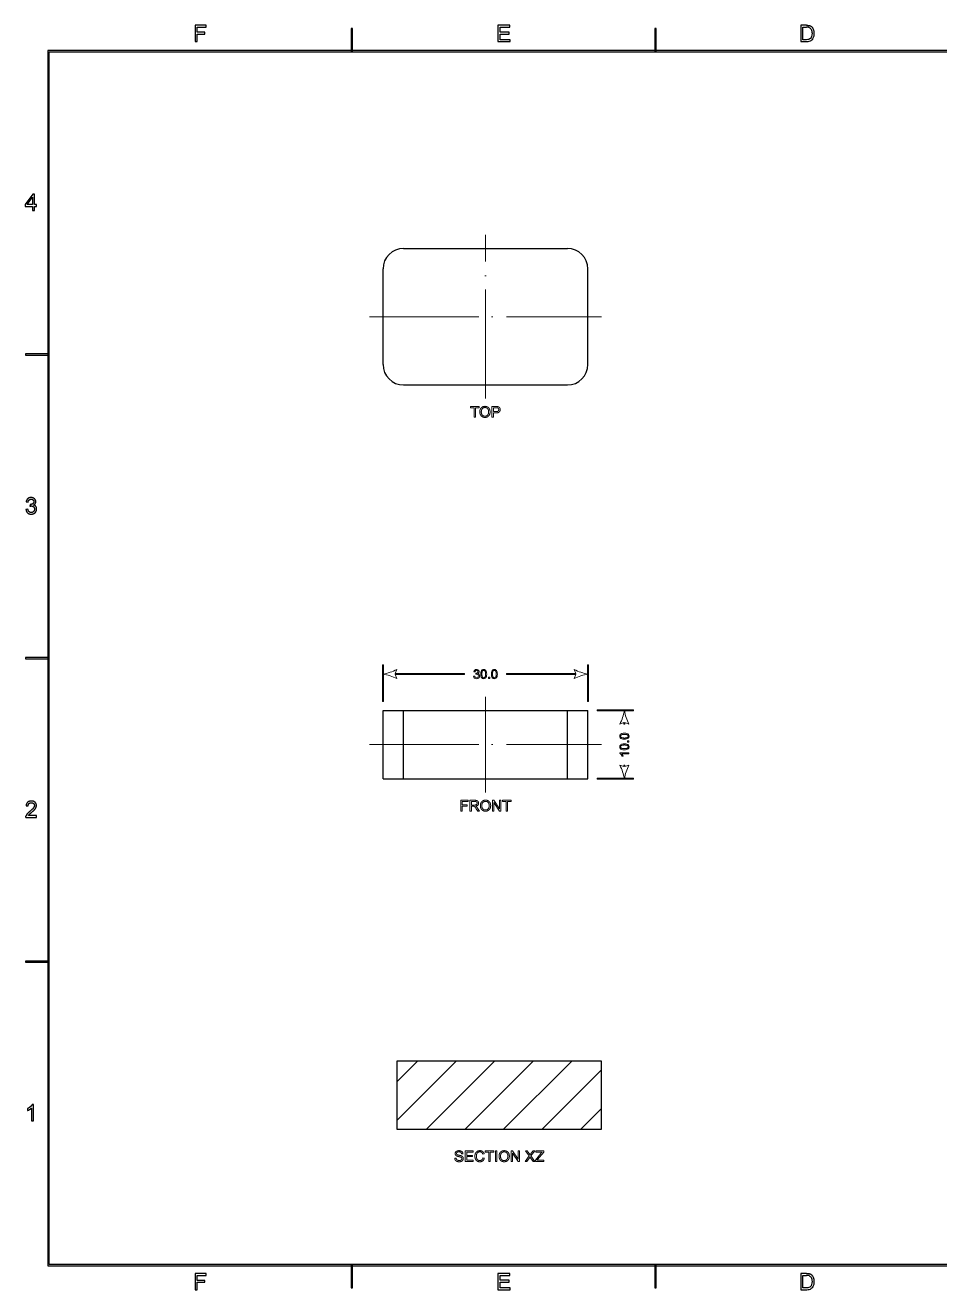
# Model space of a CAD drawing. Header units: millimetres. Extents: x -205 to 205, y -139 to 139.
# Drawn here: x -205.1 to -4.2, y -138.7 to 139 of the extents above; entities that cross this region are included whole.
import ezdxf

# ---------------------------------------------------------------- set-up
doc = ezdxf.new("R2010")
doc.units = ezdxf.units.MM
doc.linetypes.add('ACAD_ISO04W100', pattern=[30, 24, -3, 0, -3])
doc.linetypes.add('HIDDEN', pattern=[9.525, 6.35, -3.175])
for name, color, linetype, lineweight in [('center', 7, 'ACAD_ISO04W100', 13), ('dimensions', 7, 'Continuous', 18), ('hatch', 7, 'Continuous', 13), ('hidden', 7, 'HIDDEN', 18), ('visible', 7, 'Continuous', 30)]:
    doc.layers.add(name, color=color, linetype=linetype, lineweight=lineweight)

msp = doc.modelspace()

# ---------------------------------------------------------------- linework, layer by layer
at = {"layer": 'center'}
for p, q in [((-104, 57), (-104, 93)), ((-129.5, 75), (-78.5, 75)), ((-104, -29.5), (-104, -8.5)), ((-129.5, -19), (-78.5, -19))]:
    msp.add_line(p, q, dxfattribs=at)
at = {"layer": 'dimensions'}
for p, q in [((-107.28, 55.27), (-107.28, 54.99)), ((-105.41, 55.27), (-107.28, 55.27)), ((-107.28, 54.99), (-106.51, 54.99)), ((-106.51, 54.99), (-106.51, 52.91)), ((-106.51, 52.91), (-106.19, 52.91)), ((-106.19, 54.99), (-105.41, 54.99)), ((-106.19, 52.91), (-106.19, 54.99)), ((-105.41, 54.99), (-105.41, 55.27)), ((-102.58, 55.27), (-102.58, 52.91)), ((-101.69, 55.27), (-102.58, 55.27)), ((-102.58, 52.91), (-102.27, 52.91)), ((-102.27, 54.15), (-102.27, 54.99)), ((-102.27, 54.99), (-101.67, 54.99)), ((-101.66, 54.15), (-102.27, 54.15)), ((-102.27, 53.87), (-101.67, 53.87)), ((-102.27, 52.91), (-102.27, 53.87)), ((-126.61, -1.5), (-126.61, -9.5)), ((-126.39, -1.5), (-126.61, -1.5)), ((-126.39, -9.5), (-126.39, -1.5)), ((-123.83, -3.39), (-123.5, -2.5)), ((-84.5, -2.5), (-84.17, -3.39)), ((-81.61, -1.5), (-81.61, -9.5)), ((-81.39, -1.5), (-81.61, -1.5)), ((-81.39, -9.5), (-81.39, -1.5)), ((-108.6, -3.39), (-123.83, -3.39)), ((-123.5, -4.5), (-123.83, -3.61)), ((-123.83, -3.61), (-108.6, -3.61)), ((-108.6, -3.61), (-108.6, -3.39)), ((-106.35, -3.93), (-106.6, -3.96)), ((-106.57, -3), (-106.33, -3.04)), ((-106.09, -3.32), (-106.11, -3.54)), ((-103.35, -4.21), (-103.35, -4.49)), ((-103.07, -4.21), (-103.35, -4.21)), ((-103.35, -4.49), (-103.07, -4.49)), ((-103.07, -4.49), (-103.07, -4.21)), ((-84.17, -3.39), (-99.4, -3.39)), ((-99.4, -3.39), (-99.4, -3.61)), ((-99.4, -3.61), (-84.17, -3.61)), ((-84.17, -3.61), (-84.5, -4.5)), ((-126.61, -9.5), (-126.39, -9.5)), ((-81.61, -9.5), (-81.39, -9.5)), ((-71.5, -11.39), (-79.5, -11.39)), ((-79.5, -11.39), (-79.5, -11.61)), ((-79.5, -11.61), (-71.5, -11.61)), ((-71.5, -11.61), (-71.5, -11.39)), ((-74.5, -14.5), (-73.61, -14.17)), ((-73.61, -14.17), (-73.61, -14.49)), ((-73.61, -14.49), (-73.39, -14.49)), ((-73.39, -14.49), (-73.39, -14.17)), ((-73.39, -14.17), (-72.5, -14.5)), ((-72.79, -18.16), (-72.79, -18.44)), ((-72.51, -18.16), (-72.79, -18.16)), ((-72.79, -18.44), (-72.51, -18.44)), ((-72.51, -18.44), (-72.51, -18.16)), ((-72.51, -20.77), (-74.52, -20.77)), ((-74.52, -20.77), (-74.52, -20.93)), ((-74.08, -21.01), (-72.51, -21.01)), ((-74.02, -21.51), (-73.78, -21.51)), ((-72.51, -21.01), (-72.51, -20.77)), ((-73.61, -23.83), (-74.5, -23.5)), ((-73.39, -23.51), (-73.61, -23.51)), ((-73.61, -23.51), (-73.61, -23.83)), ((-72.5, -23.5), (-73.39, -23.83)), ((-73.39, -23.83), (-73.39, -23.51)), ((-71.5, -26.39), (-79.5, -26.39)), ((-79.5, -26.39), (-79.5, -26.61)), ((-79.5, -26.61), (-71.5, -26.61)), ((-71.5, -26.61), (-71.5, -26.39)), ((-109.41, -31.23), (-109.41, -33.59)), ((-107.82, -31.23), (-109.41, -31.23)), ((-109.1, -31.51), (-107.82, -31.51)), ((-109.1, -32.24), (-109.1, -31.51)), ((-107.99, -32.24), (-109.1, -32.24)), ((-109.1, -32.52), (-107.99, -32.52)), ((-109.1, -33.59), (-109.1, -32.52)), ((-107.99, -32.52), (-107.99, -32.24)), ((-107.82, -31.51), (-107.82, -31.23)), ((-107.41, -31.23), (-107.41, -33.59)), ((-106.36, -31.23), (-107.41, -31.23)), ((-107.09, -32.27), (-107.09, -31.49)), ((-107.09, -31.49), (-106.35, -31.49)), ((-106.42, -32.27), (-107.09, -32.27)), ((-107.09, -32.54), (-106.73, -32.54)), ((-107.09, -33.59), (-107.09, -32.54)), ((-106.03, -33.1), (-105.72, -33.59)), ((-105.33, -33.59), (-105.74, -32.95)), ((-102.47, -31.23), (-102.47, -33.59)), ((-102.14, -31.23), (-102.47, -31.23)), ((-102.17, -31.73), (-100.92, -33.59)), ((-102.17, -33.59), (-102.17, -31.73)), ((-100.9, -33.08), (-102.14, -31.23)), ((-100.9, -31.23), (-100.9, -33.08)), ((-100.6, -31.23), (-100.9, -31.23)), ((-100.6, -33.59), (-100.6, -31.23)), ((-100.26, -31.23), (-100.26, -31.51)), ((-98.38, -31.23), (-100.26, -31.23)), ((-100.26, -31.51), (-99.48, -31.51)), ((-99.48, -31.51), (-99.48, -33.59)), ((-99.17, -31.51), (-98.38, -31.51)), ((-99.17, -33.59), (-99.17, -31.51)), ((-98.38, -31.51), (-98.38, -31.23)), ((-109.41, -33.59), (-109.1, -33.59)), ((-107.41, -33.59), (-107.09, -33.59)), ((-105.72, -33.59), (-105.33, -33.59)), ((-102.47, -33.59), (-102.17, -33.59)), ((-100.92, -33.59), (-100.6, -33.59)), ((-99.48, -33.59), (-99.17, -33.59)), ((-108.44, -108.23), (-108.44, -110.59)), ((-106.73, -108.23), (-108.44, -108.23)), ((-106.73, -108.51), (-106.73, -108.23)), ((-104.04, -108.23), (-104.04, -108.51)), ((-102.17, -108.23), (-104.04, -108.23)), ((-102.17, -108.51), (-102.17, -108.23)), ((-101.79, -108.23), (-101.79, -110.59)), ((-101.48, -108.23), (-101.79, -108.23)), ((-101.48, -110.59), (-101.48, -108.23)), ((-98.36, -108.23), (-98.36, -110.59)), ((-98.04, -108.23), (-98.36, -108.23)), ((-96.8, -110.08), (-98.04, -108.23)), ((-96.8, -108.23), (-96.8, -110.08)), ((-96.5, -108.23), (-96.8, -108.23)), ((-96.5, -110.59), (-96.5, -108.23)), ((-95.19, -108.23), (-94.39, -109.36)), ((-94.82, -108.23), (-95.19, -108.23)), ((-94.39, -108.83), (-94.82, -108.23)), ((-94.03, -109.34), (-93.2, -108.23)), ((-93.54, -108.23), (-94.02, -108.85)), ((-93.2, -108.23), (-93.54, -108.23)), ((-92.91, -108.23), (-92.91, -108.51)), ((-91.22, -108.23), (-92.91, -108.23)), ((-91.22, -108.51), (-91.22, -108.23)), ((-110.46, -109.81), (-110.75, -109.83)), ((-109.24, -108.92), (-108.94, -108.89)), ((-108.44, -110.59), (-106.68, -110.59)), ((-108.13, -108.51), (-106.73, -108.51)), ((-108.13, -109.23), (-108.13, -108.51)), ((-106.82, -109.23), (-108.13, -109.23)), ((-108.13, -109.51), (-106.82, -109.51)), ((-108.13, -110.31), (-108.13, -109.51)), ((-106.68, -110.31), (-108.13, -110.31)), ((-106.82, -109.51), (-106.82, -109.23)), ((-106.68, -110.59), (-106.68, -110.31)), ((-104.59, -108.95), (-104.29, -108.88)), ((-104.25, -109.84), (-104.56, -109.76)), ((-104.04, -108.51), (-103.26, -108.51)), ((-103.26, -108.51), (-103.26, -110.59)), ((-103.26, -110.59), (-102.95, -110.59)), ((-102.95, -108.51), (-102.17, -108.51)), ((-102.95, -110.59), (-102.95, -108.51)), ((-101.79, -110.59), (-101.48, -110.59)), ((-98.36, -110.59), (-98.06, -110.59)), ((-98.06, -108.73), (-96.82, -110.59)), ((-98.06, -110.59), (-98.06, -108.73)), ((-96.82, -110.59), (-96.5, -110.59)), ((-94.39, -109.36), (-95.3, -110.59)), ((-95.3, -110.59), (-94.93, -110.59)), ((-94.93, -110.59), (-94.33, -109.77)), ((-94.12, -109.75), (-93.52, -110.59)), ((-93.14, -110.59), (-94.03, -109.34)), ((-93.52, -110.59), (-93.14, -110.59)), ((-91.84, -108.79), (-93.05, -110.3)), ((-93.05, -110.3), (-93.05, -110.59)), ((-93.05, -110.59), (-91.18, -110.59)), ((-92.91, -108.51), (-91.59, -108.51)), ((-92.69, -110.31), (-92.55, -110.15)), ((-91.18, -110.31), (-92.69, -110.31)), ((-92.55, -110.15), (-91.22, -108.51)), ((-91.18, -110.59), (-91.18, -110.31))]:
    msp.add_line(p, q, dxfattribs=at)
for centre, start, end in [((-128.17, 6.5), -80.5377, -62.5924), ((-79.83, 6.5), -117.4076, -99.4623), ((-128.17, -13.5), 62.5924, 80.5377), ((-79.83, -13.5), 99.4623, 117.4076), ((-83.5, -9.83), -27.4076, -9.4623), ((-63.5, -9.83), -170.5377, -152.5924), ((-83.5, -28.17), 9.4623, 27.4076), ((-63.5, -28.17), 152.5924, 170.5377)]:
    msp.add_arc(centre, 10.14, start, end, dxfattribs=at)
for points in [[(-105.25, 54.06), (-105.25, 54.65), (-104.93, 54.98)], [(-105.11, 53.47), (-105.25, 53.75), (-105.25, 54.06)], [(-104.71, 53.03), (-104.98, 53.19), (-105.11, 53.47)], [(-104.93, 54.98), (-104.61, 55.31), (-104.12, 55.31)], [(-104.68, 54.82), (-104.92, 54.59), (-104.92, 54.06)], [(-104.92, 54.06), (-104.92, 53.63), (-104.69, 53.38)], [(-104.12, 52.87), (-104.45, 52.87), (-104.71, 53.03)], [(-104.69, 53.38), (-104.46, 53.14), (-104.12, 53.14)], [(-104.11, 55.04), (-104.45, 55.04), (-104.68, 54.82)], [(-104.12, 55.31), (-103.79, 55.31), (-103.53, 55.16)], [(-104.12, 53.14), (-103.77, 53.14), (-103.54, 53.39)], [(-103.54, 53.02), (-103.81, 52.87), (-104.12, 52.87)], [(-103.69, 54.93), (-103.88, 55.04), (-104.11, 55.04)], [(-103.41, 54.59), (-103.5, 54.81), (-103.69, 54.93)], [(-103.54, 53.39), (-103.31, 53.63), (-103.31, 54.09)], [(-103.13, 53.44), (-103.28, 53.16), (-103.54, 53.02)], [(-103.53, 55.16), (-103.26, 55), (-103.13, 54.72)], [(-103.31, 54.09), (-103.31, 54.38), (-103.41, 54.59)], [(-103.13, 54.72), (-102.99, 54.44), (-102.99, 54.09)], [(-102.99, 54.09), (-102.99, 53.73), (-103.13, 53.44)], [(-101.69, 55.27), (-101.46, 55.27), (-101.33, 55.25)], [(-101.38, 54.97), (-101.45, 54.99), (-101.67, 54.99)], [(-100.97, 54.08), (-101.16, 53.87), (-101.67, 53.87)], [(-101.66, 54.15), (-101.36, 54.15), (-101.23, 54.26)], [(-101.18, 54.83), (-101.25, 54.94), (-101.38, 54.97)], [(-101.33, 55.25), (-101.16, 55.22), (-101.04, 55.14)], [(-101.23, 54.26), (-101.1, 54.37), (-101.1, 54.58)], [(-101.1, 54.58), (-101.1, 54.73), (-101.18, 54.83)], [(-101.04, 55.14), (-100.92, 55.06), (-100.85, 54.91)], [(-100.78, 54.59), (-100.78, 54.29), (-100.97, 54.08)], [(-100.85, 54.91), (-100.78, 54.76), (-100.78, 54.59)], [(-106.56, -32.55), (-106.61, -32.54), (-106.73, -32.54)], [(-106.42, -32.62), (-106.49, -32.57), (-106.56, -32.55)], [(-106.42, -32.27), (-106.21, -32.27), (-106.09, -32.23)], [(-106.26, -32.77), (-106.35, -32.66), (-106.42, -32.62)], [(-106.36, -31.23), (-106.04, -31.23), (-105.88, -31.29)], [(-105.96, -31.6), (-106.08, -31.49), (-106.35, -31.49)], [(-106.03, -33.1), (-106.17, -32.89), (-106.26, -32.77)], [(-105.68, -32.3), (-105.84, -32.47), (-106.18, -32.52)], [(-106.18, -32.52), (-106.06, -32.57), (-106, -32.63)], [(-106.09, -32.23), (-105.97, -32.18), (-105.9, -32.08)], [(-106, -32.63), (-105.86, -32.76), (-105.74, -32.95)], [(-105.84, -31.87), (-105.84, -31.7), (-105.96, -31.6)], [(-105.9, -32.08), (-105.84, -31.99), (-105.84, -31.87)], [(-105.88, -31.29), (-105.72, -31.36), (-105.62, -31.52)], [(-105.52, -31.87), (-105.52, -32.12), (-105.68, -32.3)], [(-105.62, -31.52), (-105.52, -31.68), (-105.52, -31.87)], [(-105.12, -32.44), (-105.12, -31.85), (-104.81, -31.52)], [(-104.99, -33.03), (-105.12, -32.75), (-105.12, -32.44)], [(-104.59, -33.47), (-104.85, -33.31), (-104.99, -33.03)], [(-104.81, -31.52), (-104.49, -31.19), (-103.99, -31.19)], [(-104.56, -31.68), (-104.8, -31.91), (-104.8, -32.44)], [(-104.8, -32.44), (-104.8, -32.87), (-104.57, -33.12)], [(-104.57, -33.12), (-104.34, -33.36), (-104, -33.36)], [(-103.99, -31.46), (-104.32, -31.46), (-104.56, -31.68)], [(-104, -33.36), (-103.64, -33.36), (-103.42, -33.11)], [(-103.99, -31.19), (-103.67, -31.19), (-103.4, -31.34)], [(-103.57, -31.57), (-103.76, -31.46), (-103.99, -31.46)], [(-103.28, -31.91), (-103.38, -31.69), (-103.57, -31.57)], [(-103.42, -33.11), (-103.19, -32.87), (-103.19, -32.41)], [(-103.01, -33.06), (-103.15, -33.34), (-103.42, -33.48)], [(-103.4, -31.34), (-103.14, -31.5), (-103, -31.78)], [(-103.19, -32.41), (-103.19, -32.12), (-103.28, -31.91)], [(-102.86, -32.41), (-102.86, -32.77), (-103.01, -33.06)], [(-103, -31.78), (-102.86, -32.06), (-102.86, -32.41)], [(-103.99, -33.63), (-104.33, -33.63), (-104.59, -33.47)], [(-103.42, -33.48), (-103.69, -33.63), (-103.99, -33.63)], [(-110.56, -108.5), (-110.46, -108.35), (-110.26, -108.27)], [(-110.26, -108.27), (-110.07, -108.19), (-109.83, -108.19)], [(-109.83, -108.19), (-109.57, -108.19), (-109.37, -108.27)], [(-109.37, -108.27), (-109.17, -108.36), (-109.06, -108.52)], [(-105.79, -108.33), (-105.53, -108.19), (-105.22, -108.19)], [(-105.22, -108.19), (-104.86, -108.19), (-104.62, -108.37)], [(-100.71, -108.52), (-100.39, -108.19), (-99.89, -108.19)], [(-99.89, -108.19), (-99.57, -108.19), (-99.3, -108.34)], [(-110.62, -110.26), (-110.75, -110.07), (-110.75, -109.83)], [(-110.66, -108.84), (-110.66, -108.66), (-110.56, -108.5)], [(-110.58, -109.13), (-110.66, -109), (-110.66, -108.84)], [(-110.28, -110.54), (-110.5, -110.44), (-110.62, -110.26)], [(-110.33, -109.35), (-110.5, -109.26), (-110.58, -109.13)], [(-110.46, -109.81), (-110.44, -109.98), (-110.36, -110.1)], [(-110.23, -108.57), (-110.36, -108.67), (-110.36, -108.82)], [(-110.36, -108.82), (-110.36, -108.94), (-110.27, -109.03)], [(-110.36, -110.1), (-110.28, -110.21), (-110.12, -110.28)], [(-109.87, -109.5), (-110.2, -109.42), (-110.33, -109.35)], [(-109.75, -110.63), (-110.07, -110.63), (-110.28, -110.54)], [(-110.27, -109.03), (-110.18, -109.11), (-109.8, -109.2)], [(-109.82, -108.46), (-110.1, -108.46), (-110.23, -108.57)], [(-110.12, -110.28), (-109.96, -110.35), (-109.76, -110.35)], [(-109.45, -109.62), (-109.55, -109.58), (-109.87, -109.5)], [(-109.41, -108.58), (-109.55, -108.46), (-109.82, -108.46)], [(-109.8, -109.2), (-109.42, -109.28), (-109.27, -109.35)], [(-109.76, -110.35), (-109.58, -110.35), (-109.44, -110.3)], [(-109.29, -110.54), (-109.49, -110.63), (-109.75, -110.63)], [(-109.24, -109.75), (-109.3, -109.67), (-109.45, -109.62)], [(-109.44, -110.3), (-109.31, -110.24), (-109.24, -110.15)], [(-109.24, -108.92), (-109.27, -108.69), (-109.41, -108.58)], [(-108.98, -110.28), (-109.09, -110.45), (-109.29, -110.54)], [(-109.27, -109.35), (-109.07, -109.44), (-108.97, -109.59)], [(-109.17, -109.95), (-109.17, -109.84), (-109.24, -109.75)], [(-109.24, -110.15), (-109.17, -110.06), (-109.17, -109.95)], [(-109.06, -108.52), (-108.95, -108.69), (-108.94, -108.89)], [(-108.87, -109.92), (-108.87, -110.11), (-108.98, -110.28)], [(-108.97, -109.59), (-108.87, -109.73), (-108.87, -109.92)], [(-106.33, -109.39), (-106.33, -109.02), (-106.19, -108.75)], [(-106.21, -110.02), (-106.33, -109.73), (-106.33, -109.39)], [(-105.85, -110.47), (-106.08, -110.32), (-106.21, -110.02)], [(-106.19, -108.75), (-106.05, -108.47), (-105.79, -108.33)], [(-105.94, -108.94), (-106.01, -109.16), (-106.01, -109.39)], [(-106.01, -109.39), (-106.01, -109.69), (-105.92, -109.92)], [(-105.68, -108.59), (-105.86, -108.72), (-105.94, -108.94)], [(-105.92, -109.92), (-105.84, -110.14), (-105.65, -110.25)], [(-105.22, -110.63), (-105.61, -110.63), (-105.85, -110.47)], [(-105.23, -108.46), (-105.5, -108.46), (-105.68, -108.59)], [(-105.65, -110.25), (-105.47, -110.36), (-105.25, -110.36)], [(-105.25, -110.36), (-104.99, -110.36), (-104.81, -110.21)], [(-104.83, -108.57), (-104.99, -108.46), (-105.23, -108.46)], [(-104.6, -110.43), (-104.86, -110.63), (-105.22, -110.63)], [(-104.59, -108.95), (-104.68, -108.69), (-104.83, -108.57)], [(-104.81, -110.21), (-104.62, -110.06), (-104.56, -109.76)], [(-104.62, -108.37), (-104.38, -108.55), (-104.29, -108.88)], [(-104.25, -109.84), (-104.34, -110.23), (-104.6, -110.43)], [(-101.02, -109.44), (-101.02, -108.85), (-100.71, -108.52)], [(-100.89, -110.03), (-101.02, -109.75), (-101.02, -109.44)], [(-100.49, -110.47), (-100.75, -110.31), (-100.89, -110.03)], [(-100.46, -108.68), (-100.7, -108.91), (-100.7, -109.44)], [(-100.7, -109.44), (-100.7, -109.87), (-100.47, -110.12)], [(-99.89, -110.63), (-100.23, -110.63), (-100.49, -110.47)], [(-100.47, -110.12), (-100.24, -110.36), (-99.9, -110.36)], [(-99.89, -108.46), (-100.22, -108.46), (-100.46, -108.68)], [(-99.9, -110.36), (-99.54, -110.36), (-99.31, -110.11)], [(-99.47, -108.57), (-99.66, -108.46), (-99.89, -108.46)], [(-99.32, -110.48), (-99.59, -110.63), (-99.89, -110.63)], [(-99.18, -108.91), (-99.28, -108.69), (-99.47, -108.57)], [(-98.91, -110.06), (-99.05, -110.34), (-99.32, -110.48)], [(-99.31, -110.11), (-99.09, -109.87), (-99.09, -109.41)], [(-99.3, -108.34), (-99.04, -108.5), (-98.9, -108.78)], [(-99.09, -109.41), (-99.09, -109.12), (-99.18, -108.91)], [(-98.76, -109.41), (-98.76, -109.77), (-98.91, -110.06)], [(-98.9, -108.78), (-98.76, -109.06), (-98.76, -109.41)], [(-94.39, -108.83), (-94.26, -109.02), (-94.2, -109.12)], [(-94.22, -109.59), (-94.3, -109.72), (-94.33, -109.77)], [(-94.12, -109.75), (-94.17, -109.67), (-94.22, -109.59)], [(-94.2, -109.12), (-94.12, -108.99), (-94.02, -108.85)], [(-91.84, -108.79), (-91.71, -108.63), (-91.59, -108.51)]]:
    msp.add_open_spline(points, degree=2, dxfattribs=at)
for points, degree, knots in [([(-105.66, -3.4), (-105.48, -3.32), (-105.38, -3.17), (-105.38, -3), (-105.38, -2.91), (-105.41, -2.82), (-105.46, -2.74), (-105.51, -2.66), (-105.58, -2.59), (-105.67, -2.55), (-105.76, -2.5), (-105.86, -2.48), (-105.97, -2.48), (-106.13, -2.48), (-106.26, -2.52), (-106.37, -2.61), (-106.48, -2.7), (-106.54, -2.83), (-106.57, -3)], 3, [0, 0, 0, 0, 2, 2, 2, 3.052632, 3.052632, 3.052632, 4.105263, 4.105263, 4.105263, 5.157895, 5.157895, 5.157895, 6.684211, 6.684211, 6.684211, 8.210526, 8.210526, 8.210526, 8.210526]), ([(-106.33, -3.04), (-106.29, -2.8), (-106.16, -2.68), (-105.97, -2.68), (-105.87, -2.68), (-105.79, -2.71), (-105.73, -2.77), (-105.67, -2.83), (-105.64, -2.9), (-105.64, -2.99), (-105.64, -3.11), (-105.68, -3.19), (-105.76, -3.24), (-105.85, -3.3), (-105.94, -3.33), (-106.05, -3.33), (-106.06, -3.33), (-106.07, -3.33), (-106.09, -3.32)], 3, [0, 0, 0, 0, 2, 2, 2, 3.009524, 3.009524, 3.009524, 4.019048, 4.019048, 4.019048, 5.293699, 5.293699, 5.293699, 6.56835, 6.56835, 6.56835, 6.690273, 6.690273, 6.690273, 6.690273]), ([(-104.84, -4.31), (-104.73, -4.45), (-104.58, -4.52), (-104.39, -4.52), (-104.1, -4.52), (-103.91, -4.36), (-103.81, -4.07), (-103.76, -3.92), (-103.74, -3.74), (-103.74, -3.5), (-103.74, -3.3), (-103.75, -3.14), (-103.78, -3.03), (-103.84, -2.79), (-103.94, -2.63), (-104.11, -2.54), (-104.19, -2.5), (-104.28, -2.48), (-104.39, -2.48), (-104.54, -2.48), (-104.66, -2.52), (-104.75, -2.59), (-104.85, -2.67), (-104.92, -2.78), (-104.97, -2.93), (-105.02, -3.07), (-105.04, -3.26), (-105.04, -3.5), (-105.04, -3.88), (-104.98, -4.15), (-104.84, -4.31)], 3, [0, 0, 0, 0, 1, 1, 1, 2.518868, 2.518868, 2.518868, 3.278302, 3.278302, 3.278302, 3.919994, 3.919994, 3.919994, 5.203379, 5.203379, 5.203379, 5.845071, 5.845071, 5.845071, 6.715162, 6.715162, 6.715162, 7.585253, 7.585253, 7.585253, 8.455345, 8.455345, 8.455345, 9.837451, 9.837451, 9.837451, 9.837451]), ([(-104.66, -2.82), (-104.56, -2.68), (-104.39, -2.68), (-104.22, -2.68), (-104.1, -2.84), (-103.99, -3.01), (-103.99, -3.5), (-103.99, -3.99), (-104.1, -4.16), (-104.22, -4.32), (-104.39, -4.32), (-104.56, -4.32), (-104.67, -4.16), (-104.79, -3.99), (-104.79, -3.5), (-104.79, -3.01), (-104.66, -2.82)], 2, [0, 0, 0, 1, 1, 2.016129, 2.016129, 3.032258, 3.032258, 4.042773, 4.042773, 5.053288, 5.053288, 6.063803, 6.063803, 7.074318, 7.074318, 8.084833, 8.084833, 8.084833]), ([(-102.51, -4.31), (-102.4, -4.45), (-102.25, -4.52), (-102.05, -4.52), (-101.76, -4.52), (-101.57, -4.36), (-101.47, -4.07), (-101.43, -3.92), (-101.4, -3.74), (-101.4, -3.5), (-101.4, -3.3), (-101.42, -3.14), (-101.45, -3.03), (-101.51, -2.79), (-101.61, -2.63), (-101.77, -2.54), (-101.85, -2.5), (-101.95, -2.48), (-102.05, -2.48), (-102.2, -2.48), (-102.32, -2.52), (-102.42, -2.59), (-102.51, -2.67), (-102.59, -2.78), (-102.63, -2.93), (-102.68, -3.07), (-102.71, -3.26), (-102.71, -3.5), (-102.71, -3.88), (-102.64, -4.15), (-102.51, -4.31)], 3, [0, 0, 0, 0, 1, 1, 1, 2.518868, 2.518868, 2.518868, 3.278302, 3.278302, 3.278302, 3.919994, 3.919994, 3.919994, 5.203379, 5.203379, 5.203379, 5.845071, 5.845071, 5.845071, 6.715162, 6.715162, 6.715162, 7.585253, 7.585253, 7.585253, 8.455345, 8.455345, 8.455345, 9.837451, 9.837451, 9.837451, 9.837451]), ([(-102.33, -2.82), (-102.23, -2.68), (-102.06, -2.68), (-101.88, -2.68), (-101.77, -2.84), (-101.65, -3.01), (-101.65, -3.5), (-101.65, -3.99), (-101.77, -4.16), (-101.88, -4.32), (-102.05, -4.32), (-102.22, -4.32), (-102.34, -4.16), (-102.46, -3.99), (-102.46, -3.5), (-102.46, -3.01), (-102.33, -2.82)], 2, [0, 0, 0, 1, 1, 2.016129, 2.016129, 3.032258, 3.032258, 4.042773, 4.042773, 5.053288, 5.053288, 6.063803, 6.063803, 7.074318, 7.074318, 8.084833, 8.084833, 8.084833]), ([(-106.6, -3.96), (-106.58, -4.13), (-106.52, -4.26), (-106.4, -4.37), (-106.28, -4.47), (-106.14, -4.52), (-105.96, -4.52), (-105.77, -4.52), (-105.61, -4.46), (-105.48, -4.34), (-105.35, -4.22), (-105.29, -4.07), (-105.29, -3.9), (-105.28, -3.64), (-105.43, -3.46), (-105.66, -3.4)], 3, [0, 0, 0, 0, 1, 1, 1, 2, 2, 2, 3.108808, 3.108808, 3.108808, 4.217617, 4.217617, 4.217617, 5.857729, 5.857729, 5.857729, 5.857729]), ([(-106.11, -3.54), (-106.04, -3.52), (-105.99, -3.51), (-105.94, -3.51), (-105.83, -3.51), (-105.73, -3.55), (-105.66, -3.62), (-105.58, -3.7), (-105.55, -3.79), (-105.55, -3.9), (-105.55, -4.02), (-105.59, -4.12), (-105.67, -4.2), (-105.75, -4.28), (-105.84, -4.32), (-105.96, -4.32), (-106.15, -4.32), (-106.3, -4.21), (-106.35, -3.93)], 3, [0, 0, 0, 0, 1, 1, 1, 3.45098, 3.45098, 3.45098, 5.901961, 5.901961, 5.901961, 8.471537, 8.471537, 8.471537, 11.041113, 11.041113, 11.041113, 15.37095, 15.37095, 15.37095, 15.37095]), ([(-72.68, -17.6), (-72.55, -17.49), (-72.48, -17.34), (-72.48, -17.15), (-72.47, -16.85), (-72.64, -16.66), (-72.93, -16.57), (-73.07, -16.52), (-73.26, -16.49), (-73.5, -16.49), (-73.7, -16.49), (-73.86, -16.51), (-73.97, -16.54), (-74.21, -16.6), (-74.37, -16.7), (-74.46, -16.87), (-74.5, -16.95), (-74.52, -17.04), (-74.52, -17.15), (-74.52, -17.29), (-74.48, -17.41), (-74.41, -17.51), (-74.33, -17.61), (-74.22, -17.68), (-74.07, -17.73), (-73.93, -17.78), (-73.74, -17.8), (-73.5, -17.8), (-73.12, -17.8), (-72.85, -17.74), (-72.68, -17.6)], 3, [0, 0, 0, 0, 1, 1, 1, 2.518868, 2.518868, 2.518868, 3.278302, 3.278302, 3.278302, 3.919994, 3.919994, 3.919994, 5.203379, 5.203379, 5.203379, 5.845071, 5.845071, 5.845071, 6.715162, 6.715162, 6.715162, 7.585253, 7.585253, 7.585253, 8.455345, 8.455345, 8.455345, 9.837451, 9.837451, 9.837451, 9.837451]), ([(-72.68, -19.94), (-72.55, -19.83), (-72.48, -19.68), (-72.48, -19.48), (-72.47, -19.19), (-72.64, -19), (-72.93, -18.9), (-73.07, -18.85), (-73.26, -18.83), (-73.5, -18.83), (-73.7, -18.83), (-73.86, -18.84), (-73.97, -18.87), (-74.21, -18.94), (-74.37, -19.04), (-74.46, -19.2), (-74.5, -19.28), (-74.52, -19.38), (-74.52, -19.48), (-74.52, -19.63), (-74.48, -19.75), (-74.41, -19.85), (-74.33, -19.94), (-74.22, -20.01), (-74.07, -20.06), (-73.93, -20.11), (-73.74, -20.14), (-73.5, -20.14), (-73.12, -20.14), (-72.85, -20.07), (-72.68, -19.94)], 3, [0, 0, 0, 0, 1, 1, 1, 2.518868, 2.518868, 2.518868, 3.278302, 3.278302, 3.278302, 3.919994, 3.919994, 3.919994, 5.203379, 5.203379, 5.203379, 5.845071, 5.845071, 5.845071, 6.715162, 6.715162, 6.715162, 7.585253, 7.585253, 7.585253, 8.455345, 8.455345, 8.455345, 9.837451, 9.837451, 9.837451, 9.837451]), ([(-74.18, -17.42), (-74.32, -17.32), (-74.32, -17.15), (-74.32, -16.98), (-74.16, -16.86), (-73.99, -16.75), (-73.5, -16.75), (-73.01, -16.75), (-72.84, -16.86), (-72.68, -16.98), (-72.68, -17.15), (-72.68, -17.32), (-72.84, -17.43), (-73.01, -17.55), (-73.5, -17.55), (-73.99, -17.55), (-74.18, -17.42)], 2, [0, 0, 0, 1, 1, 2.016129, 2.016129, 3.032258, 3.032258, 4.042773, 4.042773, 5.053288, 5.053288, 6.063803, 6.063803, 7.074318, 7.074318, 8.084833, 8.084833, 8.084833]), ([(-74.18, -19.76), (-74.32, -19.66), (-74.32, -19.49), (-74.32, -19.31), (-74.16, -19.2), (-73.99, -19.08), (-73.5, -19.08), (-73.01, -19.08), (-72.84, -19.2), (-72.68, -19.31), (-72.68, -19.48), (-72.68, -19.65), (-72.84, -19.77), (-73.01, -19.88), (-73.5, -19.88), (-73.99, -19.88), (-74.18, -19.76)], 2, [0, 0, 0, 1, 1, 2.016129, 2.016129, 3.032258, 3.032258, 4.042773, 4.042773, 5.053288, 5.053288, 6.063803, 6.063803, 7.074318, 7.074318, 8.084833, 8.084833, 8.084833]), ([(-74.52, -20.93), (-74.39, -20.99), (-74.26, -21.14), (-74.12, -21.3), (-74.02, -21.51)], 2, [0, 0, 0, 1, 1, 2, 2, 2]), ([(-73.78, -21.51), (-73.82, -21.39), (-73.91, -21.25), (-73.99, -21.1), (-74.08, -21.01)], 2, [0, 0, 0, 1, 1, 2, 2, 2])]:
    msp.add_open_spline(points, degree=degree, knots=knots, dxfattribs=at)
at = {"layer": 'hatch'}
for p, q in [((-123.5, -101.53), (-110.47, -88.5)), ((-123.5, -93.04), (-118.96, -88.5)), ((-116.99, -103.5), (-101.99, -88.5)), ((-108.5, -103.5), (-93.5, -88.5)), ((-100.01, -103.5), (-85.01, -88.5)), ((-91.53, -103.5), (-78.5, -90.47)), ((-83.04, -103.5), (-78.5, -98.96))]:
    msp.add_line(p, q, dxfattribs=at)
at = {"layer": 'hidden'}
for p, q in [((-126.5, -26.5), (-126.5, -11.5)), ((-122, -11.5), (-86, -11.5)), ((-81.5, -26.5), (-81.5, -11.5)), ((-122, -26.5), (-86, -26.5))]:
    msp.add_line(p, q, dxfattribs=at)
for points in [[(-126.5, -11.5), (-126.49, -11.5), (-126.47, -11.5), (-126.43, -11.5), (-126.39, -11.5), (-126.32, -11.5), (-126.25, -11.5), (-126.15, -11.5), (-126.05, -11.5), (-125.93, -11.5), (-125.81, -11.5), (-125.66, -11.5), (-125.52, -11.5), (-125.35, -11.5), (-125.18, -11.5), (-124.99, -11.5), (-124.81, -11.5), (-124.6, -11.5), (-124.39, -11.5), (-124.17, -11.5), (-123.95, -11.5), (-123.72, -11.5), (-123.49, -11.5), (-123.24, -11.5), (-123, -11.5), (-122.51, -11.5), (-122, -11.5)], [(-81.5, -11.5), (-81.51, -11.5), (-81.53, -11.5), (-81.57, -11.5), (-81.61, -11.5), (-81.68, -11.5), (-81.75, -11.5), (-81.85, -11.5), (-81.95, -11.5), (-82.07, -11.5), (-82.19, -11.5), (-82.34, -11.5), (-82.48, -11.5), (-82.65, -11.5), (-82.82, -11.5), (-83.01, -11.5), (-83.19, -11.5), (-83.4, -11.5), (-83.61, -11.5), (-83.83, -11.5), (-84.05, -11.5), (-84.28, -11.5), (-84.51, -11.5), (-84.76, -11.5), (-85, -11.5), (-85.49, -11.5), (-86, -11.5)], [(-126.5, -26.5), (-126.49, -26.5), (-126.47, -26.5), (-126.43, -26.5), (-126.39, -26.5), (-126.32, -26.5), (-126.25, -26.5), (-126.15, -26.5), (-126.05, -26.5), (-125.93, -26.5), (-125.81, -26.5), (-125.66, -26.5), (-125.52, -26.5), (-125.35, -26.5), (-125.18, -26.5), (-124.99, -26.5), (-124.81, -26.5), (-124.6, -26.5), (-124.39, -26.5), (-124.17, -26.5), (-123.95, -26.5), (-123.72, -26.5), (-123.49, -26.5), (-123.24, -26.5), (-123, -26.5), (-122.51, -26.5), (-122, -26.5)], [(-81.5, -26.5), (-81.51, -26.5), (-81.53, -26.5), (-81.57, -26.5), (-81.61, -26.5), (-81.68, -26.5), (-81.75, -26.5), (-81.85, -26.5), (-81.95, -26.5), (-82.07, -26.5), (-82.19, -26.5), (-82.34, -26.5), (-82.48, -26.5), (-82.65, -26.5), (-82.82, -26.5), (-83.01, -26.5), (-83.19, -26.5), (-83.4, -26.5), (-83.61, -26.5), (-83.83, -26.5), (-84.05, -26.5), (-84.28, -26.5), (-84.51, -26.5), (-84.76, -26.5), (-85, -26.5), (-85.49, -26.5), (-86, -26.5)]]:
    msp.add_open_spline(points, degree=2, knots=[0, 0, 0, 0.071429, 0.071429, 0.142857, 0.142857, 0.214286, 0.214286, 0.285714, 0.285714, 0.357143, 0.357143, 0.428571, 0.428571, 0.5, 0.5, 0.571429, 0.571429, 0.642857, 0.642857, 0.714286, 0.714286, 0.785714, 0.785714, 0.857143, 0.857143, 1, 1, 1], dxfattribs=at)
at = {"layer": 'visible'}
for p, q in [((-167.78, 139.01), (-167.78, 135.43)), ((-165.37, 139.01), (-167.78, 139.01)), ((-165.37, 138.59), (-165.37, 139.01)), ((-101.27, 139.01), (-101.27, 135.43)), ((-98.68, 139.01), (-101.27, 139.01)), ((-98.68, 138.59), (-98.68, 139.01)), ((-34.75, 139.01), (-34.75, 135.43)), ((-33.52, 139.01), (-34.75, 139.01)), ((-167.31, 138.59), (-165.37, 138.59)), ((-167.31, 137.48), (-167.31, 138.59)), ((-165.63, 137.48), (-167.31, 137.48)), ((-167.31, 137.06), (-165.63, 137.06)), ((-167.31, 135.43), (-167.31, 137.06)), ((-165.63, 137.06), (-165.63, 137.48)), ((-133.47, 138.33), (-133.47, 133.33)), ((-133.19, 138.33), (-133.47, 138.33)), ((-133.19, 133.33), (-133.19, 138.33)), ((-100.8, 138.59), (-98.68, 138.59)), ((-100.8, 137.49), (-100.8, 138.59)), ((-98.82, 137.49), (-100.8, 137.49)), ((-100.8, 137.07), (-98.82, 137.07)), ((-100.8, 135.85), (-100.8, 137.07)), ((-98.82, 137.07), (-98.82, 137.49)), ((-66.81, 138.33), (-66.81, 133.33)), ((-66.53, 138.33), (-66.81, 138.33)), ((-66.53, 133.33), (-66.53, 138.33)), ((-34.28, 135.85), (-34.28, 138.59)), ((-34.28, 138.59), (-33.53, 138.59)), ((200.14, 133.47), (-200.14, 133.47)), ((-200.14, 133.47), (-200.14, -133.47)), ((-167.78, 135.43), (-167.31, 135.43)), ((-133.47, 133.33), (-133.19, 133.33)), ((-101.27, 135.43), (-98.6, 135.43)), ((-98.6, 135.85), (-100.8, 135.85)), ((-98.6, 135.43), (-98.6, 135.85)), ((-66.81, 133.33), (-66.53, 133.33)), ((-34.75, 135.43), (-33.46, 135.43)), ((-33.52, 135.85), (-34.28, 135.85)), ((-199.86, 133.19), (199.86, 133.19)), ((-199.86, -133.19), (-199.86, 133.19)), ((-203.44, 101.93), (-205.08, 99.61)), ((-204.64, 99.61), (-203.52, 101.22)), ((-203.52, 101.22), (-203.52, 99.61)), ((-203.08, 101.93), (-203.44, 101.93)), ((-203.08, 99.61), (-203.08, 101.93)), ((-205.08, 99.61), (-205.08, 99.21)), ((-205.08, 99.21), (-203.52, 99.21)), ((-203.52, 99.61), (-204.64, 99.61)), ((-203.52, 99.21), (-203.52, 98.35)), ((-203.52, 98.35), (-203.08, 98.35)), ((-202.6, 99.61), (-203.08, 99.61)), ((-203.08, 99.21), (-202.6, 99.21)), ((-203.08, 98.35), (-203.08, 99.21)), ((-202.6, 99.21), (-202.6, 99.61)), ((-122, 90), (-86, 90)), ((-126.5, 64.5), (-126.5, 85.5)), ((-81.5, 64.5), (-81.5, 85.5)), ((-200, 66.81), (-205, 66.81)), ((-205, 66.81), (-205, 66.53)), ((-200, 66.53), (-200, 66.81)), ((-205, 66.53), (-200, 66.53)), ((-122, 60), (-86, 60)), ((-204.89, 34.35), (-204.45, 34.27)), ((-204.01, 33.76), (-204.06, 33.38)), ((-204.49, 32.69), (-204.93, 32.63)), ((-200, 0.14), (-205, 0.14)), ((-205, 0.14), (-205, -0.14)), ((-200, -0.14), (-200, 0.14)), ((-205, -0.14), (-200, -0.14)), ((-126.5, -26.5), (-126.5, -11.5)), ((-122, -11.5), (-86, -11.5)), ((-122, -26.5), (-122, -11.5)), ((-86, -26.5), (-86, -11.5)), ((-81.5, -26.5), (-81.5, -11.5)), ((-122, -26.5), (-86, -26.5)), ((-204.91, -32.43), (-204.45, -32.47)), ((-204.99, -34.98), (-202.62, -34.98)), ((-202.62, -34.56), (-204.38, -34.56)), ((-202.62, -34.98), (-202.62, -34.56)), ((-200, -66.53), (-205, -66.53)), ((-205, -66.53), (-205, -66.81)), ((-200, -66.81), (-200, -66.53)), ((-205, -66.81), (-200, -66.81)), ((-123.5, -88.5), (-123.5, -103.5)), ((-78.5, -88.5), (-123.5, -88.5)), ((-78.5, -103.5), (-78.5, -88.5)), ((-204.6, -98.96), (-204.6, -99.38)), ((-203.72, -98.85), (-203.72, -101.65)), ((-203.28, -98.06), (-203.56, -98.06)), ((-203.28, -101.65), (-203.28, -98.06)), ((-203.72, -101.65), (-203.28, -101.65)), ((-123.5, -103.5), (-78.5, -103.5)), ((199.86, -133.19), (-199.86, -133.19)), ((-200.14, -133.47), (200.14, -133.47)), ((-167.78, -135.16), (-167.78, -138.73)), ((-165.37, -135.16), (-167.78, -135.16)), ((-167.31, -135.58), (-165.37, -135.58)), ((-167.31, -136.69), (-167.31, -135.58)), ((-165.37, -135.58), (-165.37, -135.16)), ((-133.19, -133.33), (-133.47, -133.33)), ((-133.47, -133.33), (-133.47, -138.33)), ((-133.19, -138.33), (-133.19, -133.33)), ((-101.27, -135.16), (-101.27, -138.73)), ((-98.68, -135.16), (-101.27, -135.16)), ((-100.8, -135.58), (-98.68, -135.58)), ((-100.8, -136.67), (-100.8, -135.58)), ((-98.68, -135.58), (-98.68, -135.16)), ((-66.53, -133.33), (-66.81, -133.33)), ((-66.81, -133.33), (-66.81, -138.33)), ((-66.53, -138.33), (-66.53, -133.33)), ((-34.75, -135.16), (-34.75, -138.73)), ((-33.52, -135.16), (-34.75, -135.16)), ((-34.28, -138.31), (-34.28, -135.58)), ((-34.28, -135.58), (-33.53, -135.58)), ((-167.78, -138.73), (-167.31, -138.73)), ((-165.63, -136.69), (-167.31, -136.69)), ((-167.31, -137.11), (-165.63, -137.11)), ((-167.31, -138.73), (-167.31, -137.11)), ((-165.63, -137.11), (-165.63, -136.69)), ((-133.47, -138.33), (-133.19, -138.33)), ((-101.27, -138.73), (-98.6, -138.73)), ((-98.82, -136.67), (-100.8, -136.67)), ((-100.8, -137.09), (-98.82, -137.09)), ((-100.8, -138.31), (-100.8, -137.09)), ((-98.6, -138.31), (-100.8, -138.31)), ((-98.82, -137.09), (-98.82, -136.67)), ((-98.6, -138.73), (-98.6, -138.31)), ((-66.81, -138.33), (-66.53, -138.33)), ((-34.75, -138.73), (-33.46, -138.73)), ((-33.52, -138.31), (-34.28, -138.31))]:
    msp.add_line(p, q, dxfattribs=at)
for centre, start, end in [((-122, 85.5), -270, -180), ((-86, 85.5), 0, 90), ((-122, 64.5), 180, 270), ((-86, 64.5), -90, 0)]:
    msp.add_arc(centre, 4.5, start, end, dxfattribs=at)
for points, degree in [([(-33.52, 139.01), (-33.1, 139.01), (-32.88, 138.96)], 2), ([(-32.88, 138.96), (-32.58, 138.89), (-32.36, 138.7)], 2), ([(-32.91, 138.52), (-33.11, 138.59), (-33.53, 138.59)], 2), ([(-86, -11.5), (-85.5, -11.5), (-85, -11.5), (-84.51, -11.5), (-84.05, -11.5), (-83.61, -11.5), (-83.19, -11.5), (-82.82, -11.5), (-82.48, -11.5), (-82.19, -11.5), (-81.95, -11.5), (-81.75, -11.5), (-81.61, -11.5), (-81.53, -11.5), (-81.5, -11.5)], 1), ([(-86, -26.5), (-85.5, -26.5), (-85, -26.5), (-84.51, -26.5), (-84.05, -26.5), (-83.61, -26.5), (-83.19, -26.5), (-82.82, -26.5), (-82.48, -26.5), (-82.19, -26.5), (-81.95, -26.5), (-81.75, -26.5), (-81.61, -26.5), (-81.53, -26.5), (-81.5, -26.5)], 1), ([(-204.99, -34.98), (-204.99, -34.83), (-204.94, -34.68)], 2), ([(-32.91, -135.65), (-33.11, -135.58), (-33.53, -135.58)], 2), ([(-33.52, -135.16), (-33.1, -135.16), (-32.88, -135.21)], 2), ([(-32.88, -135.21), (-32.58, -135.28), (-32.36, -135.46)], 2)]:
    msp.add_open_spline(points, degree=degree, dxfattribs=at)
for points, degree, knots in [([(-32.91, 138.52), (-32.74, 138.45), (-32.59, 138.31), (-32.47, 138.11), (-32.34, 137.91), (-32.28, 137.62), (-32.28, 137.25), (-32.28, 136.71), (-32.42, 136.33), (-32.64, 136.11), (-32.72, 136.03), (-32.83, 135.96), (-32.96, 135.92), (-33.09, 135.88), (-33.28, 135.85), (-33.52, 135.85)], 3, [0, 0, 0, 0, 1, 1, 1, 2, 2, 2, 3.443478, 3.443478, 3.443478, 3.956018, 3.956018, 3.956018, 4.468557, 4.468557, 4.468557, 4.468557]), ([(-33.46, 135.43), (-33.03, 135.43), (-32.69, 135.51), (-32.46, 135.67), (-32.23, 135.83), (-32.01, 136.1), (-31.89, 136.52), (-31.83, 136.73), (-31.79, 136.97), (-31.79, 137.24), (-31.79, 137.56), (-31.84, 137.84), (-31.93, 138.09), (-32.03, 138.34), (-32.17, 138.54), (-32.36, 138.7)], 3, [0, 0, 0, 0, 2, 2, 2, 4, 4, 4, 5, 5, 5, 6.173653, 6.173653, 6.173653, 7.347305, 7.347305, 7.347305, 7.347305]), ([(-204.93, 32.63), (-204.89, 32.18), (-204.58, 31.9), (-204.26, 31.62), (-203.79, 31.62), (-203.27, 31.62), (-202.93, 31.94), (-202.59, 32.27), (-202.59, 32.74), (-202.59, 33.09), (-202.76, 33.32), (-202.94, 33.55), (-203.26, 33.62)], 2, [0, 0, 0, 1, 1, 2, 2, 3.108808, 3.108808, 4.217617, 4.217617, 5.037673, 5.037673, 5.857729, 5.857729, 5.857729]), ([(-203.26, 33.62), (-203.01, 33.73), (-202.89, 33.92), (-202.76, 34.11), (-202.76, 34.35), (-202.76, 34.59), (-202.89, 34.81), (-203.02, 35.02), (-203.27, 35.15), (-203.52, 35.28), (-203.81, 35.28), (-204.23, 35.28), (-204.52, 35.03), (-204.81, 34.79), (-204.89, 34.35)], 2, [0, 0, 0, 1, 1, 2, 2, 3.052632, 3.052632, 4.105263, 4.105263, 5.157895, 5.157895, 6.684211, 6.684211, 8.210526, 8.210526, 8.210526]), ([(-204.06, 33.38), (-203.88, 33.42), (-203.75, 33.42), (-203.45, 33.42), (-203.25, 33.23), (-203.05, 33.03), (-203.05, 32.73), (-203.05, 32.41), (-203.27, 32.2), (-203.48, 31.98), (-203.79, 31.98), (-204.05, 31.98), (-204.23, 32.15), (-204.42, 32.31), (-204.49, 32.69)], 2, [0, 0, 0, 1, 1, 3.45098, 3.45098, 5.901961, 5.901961, 8.471537, 8.471537, 11.041113, 11.041113, 13.206032, 13.206032, 15.37095, 15.37095, 15.37095]), ([(-204.45, 34.27), (-204.4, 34.59), (-204.23, 34.75), (-204.06, 34.91), (-203.8, 34.91), (-203.54, 34.91), (-203.38, 34.76), (-203.21, 34.6), (-203.21, 34.36), (-203.21, 34.05), (-203.44, 33.9), (-203.66, 33.76), (-203.94, 33.76), (-203.97, 33.76), (-204.01, 33.76)], 2, [0, 0, 0, 1, 1, 2, 2, 3.009524, 3.009524, 4.019048, 4.019048, 5.293699, 5.293699, 6.56835, 6.56835, 6.690273, 6.690273, 6.690273]), ([(-126.5, -11.5), (-126.49, -11.5), (-126.47, -11.5), (-126.43, -11.5), (-126.39, -11.5), (-126.32, -11.5), (-126.25, -11.5), (-126.15, -11.5), (-126.05, -11.5), (-125.93, -11.5), (-125.81, -11.5), (-125.66, -11.5), (-125.52, -11.5), (-125.35, -11.5), (-125.18, -11.5), (-124.99, -11.5), (-124.81, -11.5), (-124.6, -11.5), (-124.39, -11.5), (-124.17, -11.5), (-123.95, -11.5), (-123.72, -11.5), (-123.49, -11.5), (-123.24, -11.5), (-123, -11.5), (-122.51, -11.5), (-122, -11.5)], 2, [0, 0, 0, 0.071429, 0.071429, 0.142857, 0.142857, 0.214286, 0.214286, 0.285714, 0.285714, 0.357143, 0.357143, 0.428571, 0.428571, 0.5, 0.5, 0.571429, 0.571429, 0.642857, 0.642857, 0.714286, 0.714286, 0.785714, 0.785714, 0.857143, 0.857143, 1, 1, 1]), ([(-126.5, -26.5), (-126.49, -26.5), (-126.47, -26.5), (-126.43, -26.5), (-126.39, -26.5), (-126.32, -26.5), (-126.25, -26.5), (-126.15, -26.5), (-126.05, -26.5), (-125.93, -26.5), (-125.81, -26.5), (-125.66, -26.5), (-125.52, -26.5), (-125.35, -26.5), (-125.18, -26.5), (-124.99, -26.5), (-124.81, -26.5), (-124.6, -26.5), (-124.39, -26.5), (-124.17, -26.5), (-123.95, -26.5), (-123.72, -26.5), (-123.49, -26.5), (-123.24, -26.5), (-123, -26.5), (-122.51, -26.5), (-122, -26.5)], 2, [0, 0, 0, 0.071429, 0.071429, 0.142857, 0.142857, 0.214286, 0.214286, 0.285714, 0.285714, 0.357143, 0.357143, 0.428571, 0.428571, 0.5, 0.5, 0.571429, 0.571429, 0.642857, 0.642857, 0.714286, 0.714286, 0.785714, 0.785714, 0.857143, 0.857143, 1, 1, 1]), ([(-203.69, -33.87), (-203.21, -33.47), (-203.01, -33.24), (-202.8, -33.01), (-202.72, -32.81), (-202.63, -32.6), (-202.63, -32.38), (-202.63, -31.96), (-202.93, -31.68), (-203.23, -31.39), (-203.74, -31.39), (-204.25, -31.39), (-204.56, -31.66), (-204.86, -31.92), (-204.91, -32.43)], 2, [0, 0, 0, 1, 1, 2, 2, 3, 3, 4.965909, 4.965909, 6.931818, 6.931818, 8.879093, 8.879093, 10.826368, 10.826368, 10.826368]), ([(-204.45, -32.47), (-204.45, -32.14), (-204.26, -31.95), (-204.07, -31.75), (-203.75, -31.75), (-203.45, -31.75), (-203.27, -31.93), (-203.08, -32.11), (-203.08, -32.38), (-203.08, -32.62), (-203.28, -32.9), (-203.49, -33.18), (-204.07, -33.66)], 2, [0, 0, 0, 1, 1, 2, 2, 2.946154, 2.946154, 3.892308, 3.892308, 4.794249, 4.794249, 5.69619, 5.69619, 5.69619]), ([(-204.07, -33.66), (-204.45, -33.97), (-204.65, -34.2), (-204.85, -34.44), (-204.94, -34.68)], 2, [0, 0, 0, 1, 1, 2, 2, 2]), ([(-204.38, -34.56), (-204.31, -34.44), (-204.19, -34.32), (-204.08, -34.21), (-203.69, -33.87)], 2, [0, 0, 0, 1, 1, 2, 2, 2]), ([(-203.56, -98.06), (-203.68, -98.29), (-203.95, -98.54), (-204.23, -98.78), (-204.6, -98.96)], 2, [0, 0, 0, 1, 1, 2, 2, 2]), ([(-204.6, -99.38), (-204.39, -99.31), (-204.13, -99.15), (-203.88, -99), (-203.72, -98.85)], 2, [0, 0, 0, 1, 1, 2, 2, 2]), ([(-32.91, -135.65), (-32.74, -135.72), (-32.59, -135.85), (-32.47, -136.06), (-32.34, -136.26), (-32.28, -136.54), (-32.28, -136.92), (-32.28, -137.46), (-32.42, -137.84), (-32.64, -138.06), (-32.72, -138.14), (-32.83, -138.2), (-32.96, -138.25), (-33.09, -138.29), (-33.28, -138.31), (-33.52, -138.31)], 3, [0, 0, 0, 0, 1, 1, 1, 2, 2, 2, 3.443478, 3.443478, 3.443478, 3.956018, 3.956018, 3.956018, 4.468557, 4.468557, 4.468557, 4.468557]), ([(-33.46, -138.73), (-33.03, -138.73), (-32.69, -138.65), (-32.46, -138.49), (-32.23, -138.33), (-32.01, -138.07), (-31.89, -137.65), (-31.83, -137.44), (-31.79, -137.2), (-31.79, -136.93), (-31.79, -136.61), (-31.84, -136.32), (-31.93, -136.08), (-32.03, -135.83), (-32.17, -135.62), (-32.36, -135.46)], 3, [0, 0, 0, 0, 2, 2, 2, 4, 4, 4, 5, 5, 5, 6.173653, 6.173653, 6.173653, 7.347305, 7.347305, 7.347305, 7.347305])]:
    msp.add_open_spline(points, degree=degree, knots=knots, dxfattribs=at)

doc.saveas('drawing.dxf')
